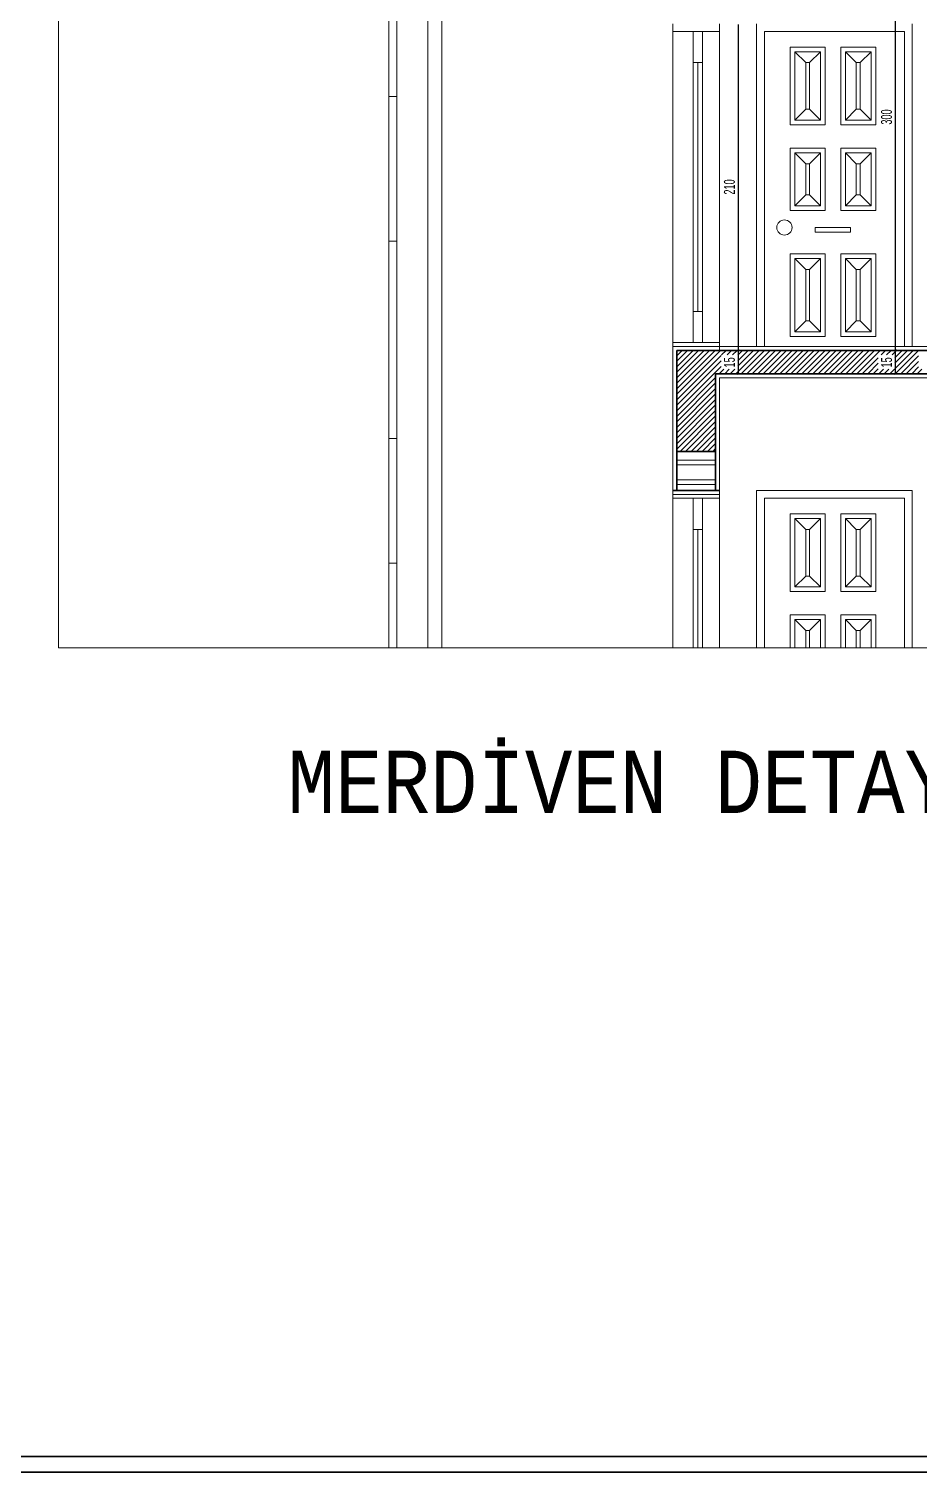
# Model space of a CAD drawing. Header units: inches. Extents: x -7543 to -822, y 102837 to 190349.
# Drawn here: x -823.0806 to -822.8517, y 102836.6651 to 102837.0361 of the extents above; entities that cross this region are included whole.
import ezdxf

# ---------------------------------------------------------------- set-up
doc = ezdxf.new("R2010")
doc.units = ezdxf.units.IN
doc.header["$MEASUREMENT"] = 0
for name, color, linetype, lineweight, true_color in [('DUVAR', 7, 'Continuous', 35, 0xfc4642), ('KAPI', 7, 'Continuous', 18, 0xffb360), ('MERDİVEN', 7, 'Continuous', 20, 0x16c244), ('PENCERE', 7, 'Continuous', 18, 0xffb360)]:
    doc.layers.add(name, color=color, linetype=linetype, lineweight=lineweight, true_color=true_color)
for name, color, linetype, lineweight in [('ICOL', 55, 'Continuous', 25), ('İZ DÜŞÜM', 253, 'Continuous', 20), ('SIVA', 150, 'Continuous', 15), ('TARAMA', 8, 'Continuous', 25), ('YAZI', 7, 'Continuous', 25)]:
    doc.layers.add(name, color=color, linetype=linetype, lineweight=lineweight)
doc.styles.add('ISIM', font='monos.ttf', dxfattribs={"width": 1.1, "height": 200})
doc.styles.add('özgür', font='arial.ttf', dxfattribs={"width": 0.6})

# ---------------------------------------------------------------- blocks, each defined once
blk = doc.blocks.new('öz sol')
at = {"layer": 'ICOL'}
blk.add_line((0, -9.7), (0, 2.5), dxfattribs=at)
at = {"layer": 'ICOL', "linetype": 'ByBlock', "const_width": 0.472}
blk.add_lwpolyline([(1.6, 1.6), (-1.6, -1.6)], dxfattribs=at)
blk = doc.blocks.new('öz1')
at = {"layer": 'ICOL'}
blk.add_blockref('öz sol', (0, 9.7), dxfattribs=at)

msp = doc.modelspace()

# ---------------------------------------------------------------- linework, layer by layer
at = {"layer": 'DUVAR'}
for p, q in [((-822.91407, 102836.92744), (-822.91407, 102836.95344)), ((-822.831, 102836.95344), (-822.91407, 102836.95344)), ((-822.831, 102836.95344), (-822.91407, 102836.95344)), ((-822.831, 102836.95344), (-822.91407, 102836.95344)), ((-822.91407, 102836.94744), (-822.91407, 102836.92744)), ((-822.90407, 102836.94744), (-822.90407, 102836.92744)), ((-822.90407, 102836.94744), (-822.90407, 102836.93224)), ((-822.90407, 102836.92744), (-822.90407, 102836.94744)), ((-822.82945, 102836.94744), (-822.90407, 102836.94744)), ((-822.90407, 102836.94744), (-822.83227, 102836.94744)), ((-822.82945, 102836.94744), (-822.90407, 102836.94744)), ((-822.90407, 102836.94744), (-822.83227, 102836.94744)), ((-822.82945, 102836.94744), (-822.90407, 102836.94744)), ((-822.90407, 102836.94744), (-822.83227, 102836.94744)), ((-822.91407, 102836.92744), (-822.91407, 102836.91744)), ((-822.91407, 102836.92744), (-822.90607, 102836.92744)), ((-822.90607, 102836.92744), (-822.90407, 102836.92744)), ((-822.90407, 102836.92744), (-822.90407, 102836.91744)), ((-822.91507, 102836.91744), (-822.90307, 102836.91744)), ((-822.91407, 102836.91744), (-822.90407, 102836.91744)), ((-837.60107, 102836.66908), (-821.99356, 102836.66908)), ((-837.60507, 102836.66508), (-821.98956, 102836.66508))]:
    msp.add_line(p, q, dxfattribs=at)
at = {"layer": 'ICOL'}
for p, q in [((-822.85789, 102837.07324), (-822.85789, 102836.95364)), ((-822.89827, 102837.03724), (-822.89827, 102836.95364)), ((-822.89827, 102836.95324), (-822.89827, 102836.94764)), ((-822.85789, 102836.95324), (-822.85789, 102836.94764))]:
    msp.add_line(p, q, dxfattribs=at)
at = {"layer": 'İZ DÜŞÜM'}
msp.add_line((-822.97807, 102837.23532), (-822.97807, 102836.87701), dxfattribs=at)
at = {"layer": 'KAPI'}
for p, q in [((-822.91507, 102837.03744), (-822.91507, 102836.95544)), ((-822.90307, 102837.03744), (-822.90307, 102837.03544)), ((-822.90307, 102837.03544), (-822.91507, 102837.03544)), ((-822.90987, 102837.03544), (-822.90987, 102836.95544)), ((-822.90747, 102837.03544), (-822.90747, 102836.95544)), ((-822.90307, 102837.03544), (-822.90307, 102836.95544)), ((-822.90747, 102837.02744), (-822.90987, 102837.02744)), ((-822.90867, 102837.02744), (-822.90867, 102836.96344)), ((-822.90987, 102836.96344), (-822.90747, 102836.96344)), ((-822.90747, 102836.96344), (-822.90987, 102836.96344)), ((-822.91507, 102836.95544), (-822.91507, 102836.95344)), ((-822.90307, 102836.95544), (-822.91507, 102836.95544)), ((-822.90307, 102836.95544), (-822.90307, 102836.95344)), ((-822.91507, 102836.91744), (-822.91507, 102836.87701)), ((-822.90307, 102836.91544), (-822.91507, 102836.91544)), ((-822.90987, 102836.91544), (-822.90987, 102836.87701)), ((-822.90747, 102836.91544), (-822.90747, 102836.87701)), ((-822.90307, 102836.91744), (-822.90307, 102836.91544)), ((-822.90307, 102836.91544), (-822.90307, 102836.87701)), ((-822.90747, 102836.90744), (-822.90987, 102836.90744)), ((-822.90867, 102836.90744), (-822.90867, 102836.87701))]:
    msp.add_line(p, q, dxfattribs=at)
at = {"layer": 'MERDİVEN'}
for p, q in [((-822.90407, 102836.92527), (-822.91407, 102836.92527)), ((-822.90407, 102836.92407), (-822.91407, 102836.92407)), ((-822.90407, 102836.92018), (-822.91407, 102836.92018)), ((-822.90407, 102836.91898), (-822.91407, 102836.91898))]:
    msp.add_line(p, q, dxfattribs=at)
at = {"layer": 'PENCERE'}
for p, q in [((-822.98807, 102837.08024), (-822.98807, 102836.94744)), ((-822.98607, 102837.08024), (-822.98607, 102836.94744)), ((-822.89353, 102837.03744), (-822.89353, 102836.95444)), ((-822.85353, 102837.03744), (-822.85353, 102836.95444)), ((-822.89153, 102837.03544), (-822.89153, 102836.95444)), ((-822.85553, 102837.03544), (-822.89153, 102837.03544)), ((-822.85553, 102837.03544), (-822.85553, 102836.95444)), ((-822.88491, 102837.03144), (-822.87591, 102837.03144)), ((-822.88491, 102837.01144), (-822.88491, 102837.03144)), ((-822.87591, 102837.03144), (-822.87591, 102837.01144)), ((-822.87191, 102837.01144), (-822.87191, 102837.03144)), ((-822.87191, 102837.03144), (-822.86291, 102837.03144)), ((-822.86291, 102837.03144), (-822.86291, 102837.01144)), ((-822.98807, 102837.01873), (-822.98607, 102837.01873)), ((-822.87591, 102837.01144), (-822.88491, 102837.01144)), ((-822.86291, 102837.01144), (-822.87191, 102837.01144)), ((-822.88491, 102837.00544), (-822.87591, 102837.00544)), ((-822.88491, 102836.98944), (-822.88491, 102837.00544)), ((-822.87591, 102837.00544), (-822.87591, 102836.98944)), ((-822.87191, 102837.00544), (-822.86291, 102837.00544)), ((-822.87191, 102836.98944), (-822.87191, 102837.00544)), ((-822.86291, 102837.00544), (-822.86291, 102836.98944)), ((-822.87591, 102836.98944), (-822.88491, 102836.98944)), ((-822.86291, 102836.98944), (-822.87191, 102836.98944)), ((-822.86936, 102836.98504), (-822.87849, 102836.98504)), ((-822.87849, 102836.98504), (-822.87849, 102836.98383)), ((-822.86936, 102836.98383), (-822.86936, 102836.98504)), ((-822.98807, 102836.98155), (-822.98607, 102836.98155)), ((-822.87849, 102836.98383), (-822.86936, 102836.98383)), ((-822.88491, 102836.97824), (-822.87591, 102836.97824)), ((-822.88491, 102836.95704), (-822.88491, 102836.97824)), ((-822.87591, 102836.97824), (-822.87591, 102836.95704)), ((-822.87191, 102836.97824), (-822.86291, 102836.97824)), ((-822.87191, 102836.95704), (-822.87191, 102836.97824)), ((-822.86291, 102836.97824), (-822.86291, 102836.95704)), ((-822.98807, 102836.96024), (-822.98807, 102836.87701)), ((-822.98607, 102836.96024), (-822.98607, 102836.87701)), ((-822.87591, 102836.95704), (-822.88491, 102836.95704)), ((-822.86291, 102836.95704), (-822.87191, 102836.95704)), ((-822.98807, 102836.9308), (-822.98607, 102836.9308)), ((-822.85353, 102836.91744), (-822.89353, 102836.91744)), ((-822.89353, 102836.91744), (-822.89353, 102836.87701)), ((-822.85553, 102836.91544), (-822.89153, 102836.91544)), ((-822.89153, 102836.91544), (-822.89153, 102836.87701)), ((-822.85553, 102836.91544), (-822.85553, 102836.87701)), ((-822.85353, 102836.91744), (-822.85353, 102836.87701)), ((-822.88491, 102836.89144), (-822.88491, 102836.91144)), ((-822.88491, 102836.91144), (-822.87591, 102836.91144)), ((-822.87591, 102836.91144), (-822.87591, 102836.89144)), ((-822.87191, 102836.91144), (-822.86291, 102836.91144)), ((-822.87191, 102836.89144), (-822.87191, 102836.91144)), ((-822.86291, 102836.91144), (-822.86291, 102836.89144)), ((-822.98807, 102836.89873), (-822.98607, 102836.89873)), ((-822.87591, 102836.89144), (-822.88491, 102836.89144)), ((-822.86291, 102836.89144), (-822.87191, 102836.89144)), ((-822.88491, 102836.87701), (-822.88491, 102836.88544)), ((-822.88491, 102836.88544), (-822.87591, 102836.88544)), ((-822.87591, 102836.88544), (-822.87591, 102836.87701)), ((-822.87191, 102836.87701), (-822.87191, 102836.88544)), ((-822.87191, 102836.88544), (-822.86291, 102836.88544)), ((-822.86291, 102836.88544), (-822.86291, 102836.87701))]:
    msp.add_line(p, q, dxfattribs=at)
at = {"layer": 'PENCERE', "color": 2}
for p, q in [((-822.88091, 102837.02744), (-822.88371, 102837.03024)), ((-822.88371, 102837.03024), (-822.87711, 102837.03024)), ((-822.88371, 102837.01264), (-822.88371, 102837.03024)), ((-822.87991, 102837.02744), (-822.87711, 102837.03024)), ((-822.87711, 102837.03024), (-822.87711, 102837.01264)), ((-822.86791, 102837.02744), (-822.87071, 102837.03024)), ((-822.87071, 102837.03024), (-822.86411, 102837.03024)), ((-822.87071, 102837.01264), (-822.87071, 102837.03024)), ((-822.86691, 102837.02744), (-822.86411, 102837.03024)), ((-822.86411, 102837.03024), (-822.86411, 102837.01264)), ((-822.88091, 102837.02744), (-822.87991, 102837.02744)), ((-822.88091, 102837.01544), (-822.88091, 102837.02744)), ((-822.87991, 102837.02744), (-822.87991, 102837.01544)), ((-822.86791, 102837.02744), (-822.86691, 102837.02744)), ((-822.86791, 102837.01544), (-822.86791, 102837.02744)), ((-822.86691, 102837.02744), (-822.86691, 102837.01544)), ((-822.88091, 102837.01544), (-822.88371, 102837.01264)), ((-822.87991, 102837.01544), (-822.88091, 102837.01544)), ((-822.87991, 102837.01544), (-822.87711, 102837.01264)), ((-822.86791, 102837.01544), (-822.87071, 102837.01264)), ((-822.86691, 102837.01544), (-822.86791, 102837.01544)), ((-822.86411, 102837.01264), (-822.86691, 102837.01544)), ((-822.87711, 102837.01264), (-822.88371, 102837.01264)), ((-822.86411, 102837.01264), (-822.87071, 102837.01264)), ((-822.88091, 102837.00144), (-822.88371, 102837.00424)), ((-822.88371, 102837.00424), (-822.87711, 102837.00424)), ((-822.88371, 102836.99064), (-822.88371, 102837.00424)), ((-822.87991, 102837.00144), (-822.87711, 102837.00424)), ((-822.87711, 102837.00424), (-822.87711, 102836.99064)), ((-822.86791, 102837.00144), (-822.87071, 102837.00424)), ((-822.87071, 102837.00424), (-822.86411, 102837.00424)), ((-822.87071, 102836.99064), (-822.87071, 102837.00424)), ((-822.86691, 102837.00144), (-822.86411, 102837.00424)), ((-822.86411, 102837.00424), (-822.86411, 102836.99064)), ((-822.88091, 102837.00144), (-822.87991, 102837.00144)), ((-822.88091, 102836.99344), (-822.88091, 102837.00144)), ((-822.87991, 102837.00144), (-822.87991, 102836.99344)), ((-822.86791, 102837.00144), (-822.86691, 102837.00144)), ((-822.86791, 102836.99344), (-822.86791, 102837.00144)), ((-822.86691, 102837.00144), (-822.86691, 102836.99344)), ((-822.88091, 102836.99344), (-822.88371, 102836.99064)), ((-822.87991, 102836.99344), (-822.88091, 102836.99344)), ((-822.87991, 102836.99344), (-822.87711, 102836.99064)), ((-822.86791, 102836.99344), (-822.87071, 102836.99064)), ((-822.86691, 102836.99344), (-822.86791, 102836.99344)), ((-822.86411, 102836.99064), (-822.86691, 102836.99344)), ((-822.87711, 102836.99064), (-822.88371, 102836.99064)), ((-822.86411, 102836.99064), (-822.87071, 102836.99064)), ((-822.88091, 102836.97424), (-822.88371, 102836.97704)), ((-822.88371, 102836.97704), (-822.87711, 102836.97704)), ((-822.88371, 102836.95824), (-822.88371, 102836.97704)), ((-822.88091, 102836.97424), (-822.87991, 102836.97424)), ((-822.88091, 102836.96104), (-822.88091, 102836.97424)), ((-822.87991, 102836.97424), (-822.87711, 102836.97704)), ((-822.87991, 102836.97424), (-822.87991, 102836.96104)), ((-822.87711, 102836.97704), (-822.87711, 102836.95824)), ((-822.86791, 102836.97424), (-822.87071, 102836.97704)), ((-822.87071, 102836.97704), (-822.86411, 102836.97704)), ((-822.87071, 102836.95824), (-822.87071, 102836.97704)), ((-822.86791, 102836.97424), (-822.86691, 102836.97424)), ((-822.86791, 102836.96104), (-822.86791, 102836.97424)), ((-822.86691, 102836.97424), (-822.86411, 102836.97704)), ((-822.86691, 102836.97424), (-822.86691, 102836.96104)), ((-822.86411, 102836.97704), (-822.86411, 102836.95824)), ((-822.88091, 102836.96104), (-822.88371, 102836.95824)), ((-822.87991, 102836.96104), (-822.88091, 102836.96104)), ((-822.87991, 102836.96104), (-822.87711, 102836.95824)), ((-822.86791, 102836.96104), (-822.87071, 102836.95824)), ((-822.86691, 102836.96104), (-822.86791, 102836.96104)), ((-822.86411, 102836.95824), (-822.86691, 102836.96104)), ((-822.87711, 102836.95824), (-822.88371, 102836.95824)), ((-822.86411, 102836.95824), (-822.87071, 102836.95824)), ((-822.88371, 102836.89264), (-822.88371, 102836.91024)), ((-822.88371, 102836.91024), (-822.87711, 102836.91024)), ((-822.88091, 102836.90744), (-822.88371, 102836.91024)), ((-822.88091, 102836.89544), (-822.88091, 102836.90744)), ((-822.88091, 102836.90744), (-822.87991, 102836.90744)), ((-822.87991, 102836.90744), (-822.87711, 102836.91024)), ((-822.87991, 102836.90744), (-822.87991, 102836.89544)), ((-822.87711, 102836.91024), (-822.87711, 102836.89264)), ((-822.87071, 102836.89264), (-822.87071, 102836.91024)), ((-822.87071, 102836.91024), (-822.86411, 102836.91024)), ((-822.86791, 102836.90744), (-822.87071, 102836.91024)), ((-822.86791, 102836.89544), (-822.86791, 102836.90744)), ((-822.86791, 102836.90744), (-822.86691, 102836.90744)), ((-822.86691, 102836.90744), (-822.86411, 102836.91024)), ((-822.86691, 102836.90744), (-822.86691, 102836.89544)), ((-822.86411, 102836.91024), (-822.86411, 102836.89264)), ((-822.88091, 102836.89544), (-822.88371, 102836.89264)), ((-822.87711, 102836.89264), (-822.88371, 102836.89264)), ((-822.87991, 102836.89544), (-822.88091, 102836.89544)), ((-822.87991, 102836.89544), (-822.87711, 102836.89264)), ((-822.86791, 102836.89544), (-822.87071, 102836.89264)), ((-822.86411, 102836.89264), (-822.87071, 102836.89264)), ((-822.86691, 102836.89544), (-822.86791, 102836.89544)), ((-822.86411, 102836.89264), (-822.86691, 102836.89544)), ((-822.88371, 102836.87701), (-822.88371, 102836.88424)), ((-822.88371, 102836.88424), (-822.87711, 102836.88424)), ((-822.88091, 102836.88144), (-822.88371, 102836.88424)), ((-822.88091, 102836.87701), (-822.88091, 102836.88144)), ((-822.88091, 102836.88144), (-822.87991, 102836.88144)), ((-822.87991, 102836.88144), (-822.87711, 102836.88424)), ((-822.87991, 102836.88144), (-822.87991, 102836.87701)), ((-822.87711, 102836.88424), (-822.87711, 102836.87701)), ((-822.87071, 102836.87701), (-822.87071, 102836.88424)), ((-822.87071, 102836.88424), (-822.86411, 102836.88424)), ((-822.86791, 102836.88144), (-822.87071, 102836.88424)), ((-822.86791, 102836.87701), (-822.86791, 102836.88144)), ((-822.86791, 102836.88144), (-822.86691, 102836.88144)), ((-822.86691, 102836.88144), (-822.86411, 102836.88424)), ((-822.86691, 102836.88144), (-822.86691, 102836.87701)), ((-822.86411, 102836.88424), (-822.86411, 102836.87701))]:
    msp.add_line(p, q, dxfattribs=at)
at = {"layer": 'PENCERE'}
msp.add_circle((-822.88639, 102836.98504), 0.00196, dxfattribs=at)
at = {"layer": 'SIVA'}
for p, q in [((-823.07304, 102837.23532), (-823.07304, 102836.87701)), ((-822.97444, 102836.87701, 0), (-822.97443, 102837.23532, 0)), ((-822.91507, 102836.95444), (-822.832, 102836.95444)), ((-822.91507, 102836.92744), (-822.91507, 102836.95444)), ((-822.90407, 102836.95344), (-822.90307, 102836.95344)), ((-822.90307, 102836.94644), (-822.90307, 102836.92744)), ((-822.82919, 102836.94644), (-822.90307, 102836.94644)), ((-822.91507, 102836.91644), (-822.91507, 102836.92744)), ((-822.90307, 102836.92744), (-822.90307, 102836.91644)), ((-822.90307, 102836.91644), (-822.91507, 102836.91644)), ((-822.58442, 102836.87701), (-823.07304, 102836.87701))]:
    msp.add_line(p, q, dxfattribs=at)
at = {"layer": 'TARAMA', "linetype": 'Continuous'}
for p, q in [((-822.91407, 102836.94216), (-822.90279, 102836.95344)), ((-822.91407, 102836.94357), (-822.9042, 102836.95344)), ((-822.91407, 102836.94499), (-822.90561, 102836.95344)), ((-822.91407, 102836.9464), (-822.90703, 102836.95344)), ((-822.91407, 102836.94782), (-822.90844, 102836.95344)), ((-822.91407, 102836.94923), (-822.90986, 102836.95344)), ((-822.91407, 102836.95064), (-822.91127, 102836.95344)), ((-822.91407, 102836.95206), (-822.91269, 102836.95344)), ((-822.91407, 102836.94075), (-822.90263, 102836.95218)), ((-822.90254, 102836.95227), (-822.90137, 102836.95344)), ((-822.90113, 102836.95227), (-822.89996, 102836.95344)), ((-822.89971, 102836.95227), (-822.89854, 102836.95344)), ((-822.89889, 102836.94744), (-822.89289, 102836.95344)), ((-822.89837, 102836.94937), (-822.8943, 102836.95344)), ((-822.89837, 102836.95079), (-822.89571, 102836.95344)), ((-822.89837, 102836.9522), (-822.89713, 102836.95344)), ((-822.89747, 102836.94744), (-822.89147, 102836.95344)), ((-822.89606, 102836.94744), (-822.89006, 102836.95344)), ((-822.89464, 102836.94744), (-822.88864, 102836.95344)), ((-822.89323, 102836.94744), (-822.88723, 102836.95344)), ((-822.89182, 102836.94744), (-822.88582, 102836.95344)), ((-822.8904, 102836.94744), (-822.8844, 102836.95344)), ((-822.88899, 102836.94744), (-822.88299, 102836.95344)), ((-822.88757, 102836.94744), (-822.88157, 102836.95344)), ((-822.88616, 102836.94744), (-822.88016, 102836.95344)), ((-822.88474, 102836.94744), (-822.87874, 102836.95344)), ((-822.88333, 102836.94744), (-822.87733, 102836.95344)), ((-822.88192, 102836.94744), (-822.87592, 102836.95344)), ((-822.8805, 102836.94744), (-822.8745, 102836.95344)), ((-822.87909, 102836.94744), (-822.87309, 102836.95344)), ((-822.87767, 102836.94744), (-822.87167, 102836.95344)), ((-822.87626, 102836.94744), (-822.87026, 102836.95344)), ((-822.87484, 102836.94744), (-822.86884, 102836.95344)), ((-822.87343, 102836.94744), (-822.86743, 102836.95344)), ((-822.87202, 102836.94744), (-822.86602, 102836.95344)), ((-822.8706, 102836.94744), (-822.8646, 102836.95344)), ((-822.86919, 102836.94744), (-822.86319, 102836.95344)), ((-822.86777, 102836.94744), (-822.86177, 102836.95344)), ((-822.86636, 102836.94744), (-822.86225, 102836.95155)), ((-822.86153, 102836.95227), (-822.86036, 102836.95344)), ((-822.86011, 102836.95227), (-822.85895, 102836.95344)), ((-822.8587, 102836.95227), (-822.85753, 102836.95344)), ((-822.85799, 102836.94874), (-822.85329, 102836.95344)), ((-822.85799, 102836.95015), (-822.8547, 102836.95344)), ((-822.85799, 102836.95157), (-822.85612, 102836.95344)), ((-822.85787, 102836.94744), (-822.85187, 102836.95344)), ((-822.85646, 102836.94744), (-822.85187, 102836.95204)), ((-822.91407, 102836.93933), (-822.90263, 102836.95077)), ((-822.91407, 102836.93792), (-822.90263, 102836.94935)), ((-822.90313, 102836.94744), (-822.90196, 102836.94861)), ((-822.90171, 102836.94744), (-822.90055, 102836.94861)), ((-822.9003, 102836.94744), (-822.89913, 102836.94861)), ((-822.86495, 102836.94744), (-822.86225, 102836.95014)), ((-822.86353, 102836.94744), (-822.86225, 102836.94872)), ((-822.86212, 102836.94744), (-822.86095, 102836.94861)), ((-822.8607, 102836.94744), (-822.85953, 102836.94861)), ((-822.85929, 102836.94744), (-822.85812, 102836.94861)), ((-822.85505, 102836.94744), (-822.85187, 102836.95062)), ((-822.85363, 102836.94744), (-822.85187, 102836.94921)), ((-822.85222, 102836.94744), (-822.85105, 102836.94861)), ((-822.91407, 102836.9365), (-822.90407, 102836.9465)), ((-822.91407, 102836.93509), (-822.90407, 102836.94509)), ((-822.91407, 102836.93367), (-822.90407, 102836.94367)), ((-822.91407, 102836.93226), (-822.90407, 102836.94226)), ((-822.91407, 102836.93085), (-822.90407, 102836.94085)), ((-822.91407, 102836.92943), (-822.90407, 102836.93943)), ((-822.91407, 102836.92802), (-822.90407, 102836.93802)), ((-822.91323, 102836.92744), (-822.90407, 102836.9366)), ((-822.91182, 102836.92744), (-822.90407, 102836.93519)), ((-822.9104, 102836.92744), (-822.90407, 102836.93377)), ((-822.90899, 102836.92744), (-822.90407, 102836.93236)), ((-822.90757, 102836.92744), (-822.90407, 102836.93095)), ((-822.90616, 102836.92744), (-822.90407, 102836.92953)), ((-822.90474, 102836.92744), (-822.90407, 102836.92812))]:
    msp.add_line(p, q, dxfattribs=at)

# ---------------------------------------------------------------- block references
at = {"layer": 'ICOL', "extrusion": (0, 0, -1), "xscale": 0.000199999994947575, "yscale": 0.000199999994947575, "zscale": -0.0002, "rotation": 90}
for p in [(822.90021, 102836.95344), (822.90021, 102836.95344), (822.85982, 102836.95344), (822.85982, 102836.95344), (822.90021, 102836.94744), (822.85982, 102836.94744)]:
    msp.add_blockref('öz1', p, dxfattribs=at)

# ---------------------------------------------------------------- texts
at = {"layer": 'ICOL', "style": 'özgür', "width": 0.6}
for s, p in [('300', (-822.85875, 102837.01149)), ('210', (-822.89913, 102836.99351)), ('15', (-822.89913, 102836.94906)), ('15', (-822.85874, 102836.94906))]:
    msp.add_text(s, height=0.0028, rotation=90, dxfattribs=at).set_placement(p)
at = {"layer": 'YAZI', "style": 'ISIM', "width": 0.9}
msp.add_text('MERDİVEN DETAYI ÖLÇEK:1/20', height=0.016, dxfattribs=at).set_placement((-823.0141, 102836.83454, -0.004))

doc.saveas('drawing.dxf')
